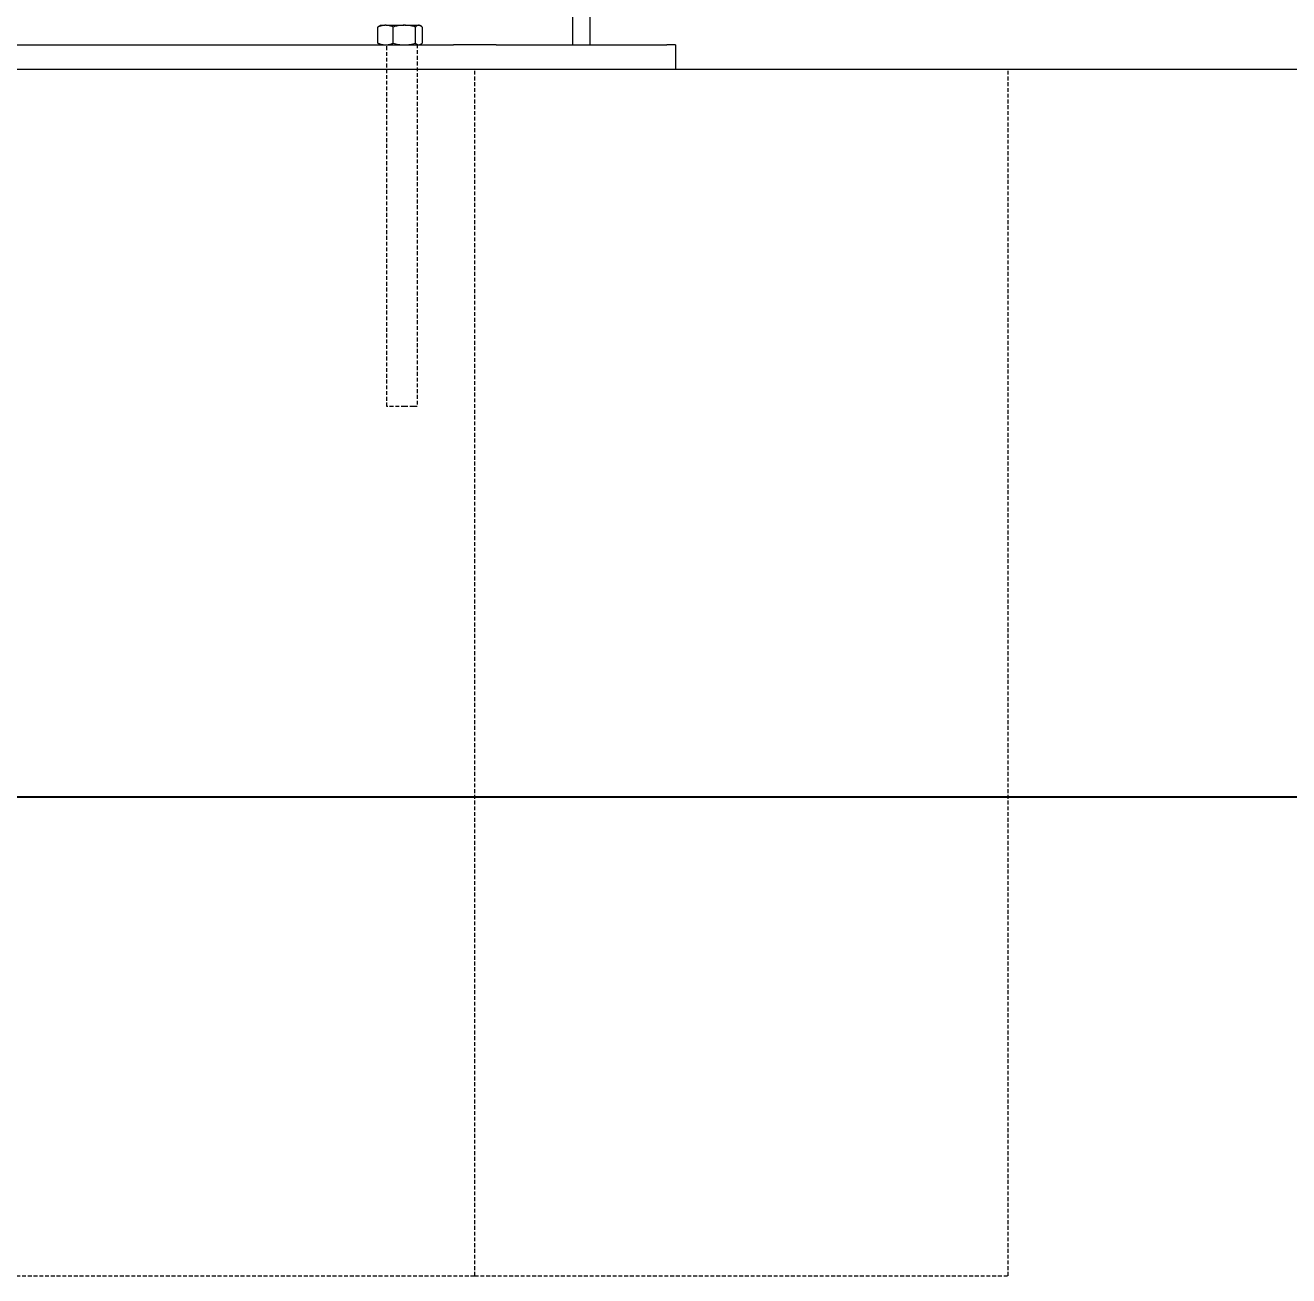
# Model space of a CAD drawing. Header units: millimetres. Extents: x -507 to 4570, y -12 to 3479.
# Drawn here: x -37.9 to 380.7, y 2169.8 to 2584.3 of the extents above; entities that cross this region are included whole.
import ezdxf

# ---------------------------------------------------------------- set-up
doc = ezdxf.new("R2010")
doc.units = ezdxf.units.MM
doc.linetypes.add('HIDDEN', pattern=[1.905, 1.27, -0.635])
for name, color, linetype, lineweight in [('ZANO_R', 7, 'Continuous', 0), ('ZANO_R_przerywana', 7, 'HIDDEN', 0), ('ZANO_W', 1, 'Continuous', 0)]:
    doc.layers.add(name, color=color, linetype=linetype, lineweight=lineweight)
doc.styles.add('Arial', font='arial.ttf')
doc.styles.get("Standard").update_dxf_attribs({"font": 'ARIALUNI.TTF'})
doc.dimstyles.new('pl i ang', dxfattribs={"dimtxt": 50, "dimasz": 50, "dimexe": 1.25, "dimexo": 0.625, "dimgap": 10, "dimtad": 1, "dimtoh": 1, "dimtxsty": 'Standard', "dimcen": 2.5, "dimclrd": 1, "dimclre": 1, "dimclrt": 1, "dimadec": 0, "dimazin": 0, "dimtfac": 1, "dimtmove": 0, "dimatfit": 3, "dimfxl": 1, "dimarcsym": 1})

# ---------------------------------------------------------------- blocks, each defined once
blk = doc.blocks.new('*D459')
at = {"layer": 'ZANO_W', "color": 1, "lineweight": -2}
for p, q in [((-203.01, 2559.82), (-203.01, 2318.52)), ((1802.55, 2559.82), (1802.55, 2318.52)), ((-163.01, 2328.52), (1762.55, 2328.52))]:
    blk.add_line(p, q, dxfattribs=at)
at = {"layer": 'ZANO_W', "color": 1}
for points in [[(-163.01, 2335.19), (-163.01, 2321.85), (-203.01, 2328.52)], [(1762.55, 2321.85), (1762.55, 2335.19), (1802.55, 2328.52)]]:
    blk.add_solid(points, dxfattribs=at)
at = {"layer": 'ZANO_W', "color": 1, "insert": (799.77, 2358.94), "char_height": 40, "attachment_point": 5, "style": 'Arial'}
blk.add_mtext('2006', dxfattribs=at)

msp = doc.modelspace()

# ---------------------------------------------------------------- linework, layer by layer
at = {"layer": 'ZANO_R'}
for p, q in [((143.57, 2577.82), (143.57, 2971.82)), ((149.23, 2941.82), (149.23, 2577.82)), ((79.18, 2583.83), (78.98, 2583.74)), ((78.98, 2583.74), (79.04, 2583.8)), ((78.98, 2578.41), (78.98, 2583.74)), ((79.04, 2583.8), (79.1, 2583.86)), ((79.1, 2583.86), (79.16, 2583.91)), ((79.16, 2583.91), (79.22, 2583.96)), ((79.38, 2583.91), (79.18, 2583.83)), ((79.22, 2583.96), (79.29, 2584.01)), ((79.29, 2584.01), (79.35, 2584.06)), ((79.35, 2584.06), (79.42, 2584.1)), ((79.59, 2583.99), (79.38, 2583.91)), ((79.42, 2584.1), (79.49, 2584.15)), ((79.49, 2584.15), (79.8, 2584.32)), ((79.8, 2584.05), (79.59, 2583.99)), ((79.8, 2584.32), (79.8, 2584.32)), ((79.8, 2584.32), (79.8, 2584.32)), ((79.8, 2584.32), (79.8, 2584.32)), ((79.8, 2584.32), (79.8, 2584.32)), ((79.8, 2584.32), (79.8, 2584.32)), ((79.8, 2584.32), (79.82, 2584.32)), ((80.01, 2584.11), (79.8, 2584.05)), ((79.82, 2584.32), (79.89, 2584.32)), ((79.89, 2584.32), (80.2, 2584.32)), ((80.22, 2584.16), (80.01, 2584.11)), ((80.2, 2584.32), (81.39, 2584.32)), ((80.43, 2584.21), (80.22, 2584.16)), ((80.65, 2584.25), (80.43, 2584.21)), ((80.87, 2584.28), (80.65, 2584.25)), ((81.08, 2584.3), (80.87, 2584.28)), ((81.3, 2584.32), (81.08, 2584.3)), ((81.52, 2584.32), (81.3, 2584.32)), ((81.74, 2584.32), (81.52, 2584.32)), ((81.66, 2584.32), (87.53, 2584.32)), ((81.96, 2584.3), (81.74, 2584.32)), ((82.18, 2584.28), (81.96, 2584.3)), ((82.39, 2584.25), (82.18, 2584.28)), ((82.61, 2584.21), (82.39, 2584.25)), ((82.82, 2584.16), (82.61, 2584.21)), ((83.04, 2584.11), (82.82, 2584.16)), ((83.25, 2584.05), (83.04, 2584.11)), ((83.46, 2583.99), (83.25, 2584.05)), ((83.66, 2583.91), (83.46, 2583.99)), ((83.87, 2583.83), (83.66, 2583.91)), ((84.07, 2583.74), (83.87, 2583.83)), ((84.46, 2583.86), (84.07, 2583.74)), ((84.07, 2578.41), (84.07, 2583.74)), ((84.86, 2583.97), (84.46, 2583.86)), ((85.27, 2584.06), (84.86, 2583.97)), ((85.67, 2584.13), (85.27, 2584.06)), ((86.08, 2584.2), (85.67, 2584.13)), ((86.49, 2584.25), (86.08, 2584.2)), ((86.9, 2584.29), (86.49, 2584.25)), ((87.32, 2584.31), (86.9, 2584.29)), ((87.73, 2584.32), (87.32, 2584.31)), ((88.14, 2584.31), (87.73, 2584.32)), ((87.93, 2584.32), (92.44, 2584.32)), ((88.55, 2584.29), (88.14, 2584.31)), ((88.97, 2584.25), (88.55, 2584.29)), ((89.38, 2584.2), (88.97, 2584.25)), ((89.78, 2584.13), (89.38, 2584.2)), ((90.19, 2584.06), (89.78, 2584.13)), ((90.59, 2583.97), (90.19, 2584.06)), ((90.99, 2583.86), (90.59, 2583.97)), ((91.39, 2583.74), (90.99, 2583.86)), ((91.43, 2583.79), (91.39, 2583.74)), ((91.39, 2578.41), (91.39, 2583.74)), ((91.46, 2583.83), (91.43, 2583.79)), ((91.5, 2583.87), (91.46, 2583.83)), ((91.55, 2583.9), (91.5, 2583.87)), ((91.59, 2583.94), (91.55, 2583.9)), ((91.63, 2583.98), (91.59, 2583.94)), ((91.68, 2584.01), (91.63, 2583.98)), ((91.72, 2584.04), (91.68, 2584.01)), ((91.77, 2584.07), (91.72, 2584.04)), ((91.82, 2584.1), (91.77, 2584.07)), ((91.87, 2584.13), (91.82, 2584.1)), ((91.92, 2584.16), (91.87, 2584.13)), ((91.97, 2584.18), (91.92, 2584.16)), ((92.02, 2584.2), (91.97, 2584.18)), ((92.07, 2584.22), (92.02, 2584.2)), ((92.12, 2584.24), (92.07, 2584.22)), ((92.18, 2584.26), (92.12, 2584.24)), ((92.23, 2584.28), (92.18, 2584.26)), ((92.28, 2584.29), (92.23, 2584.28)), ((92.34, 2584.3), (92.28, 2584.29)), ((92.39, 2584.31), (92.34, 2584.3)), ((92.45, 2584.32), (92.39, 2584.31)), ((92.5, 2584.32), (92.45, 2584.32)), ((92.56, 2584.32), (92.5, 2584.32)), ((92.58, 2584.32), (92.56, 2584.32)), ((92.62, 2584.31), (92.56, 2584.32)), ((92.57, 2584.32), (92.8, 2584.32)), ((92.67, 2584.3), (92.62, 2584.31)), ((92.73, 2584.29), (92.67, 2584.3)), ((92.78, 2584.28), (92.73, 2584.29)), ((92.83, 2584.26), (92.78, 2584.28)), ((92.8, 2584.32), (93.07, 2584.17)), ((92.89, 2584.24), (92.83, 2584.26)), ((92.94, 2584.22), (92.89, 2584.24)), ((92.99, 2584.2), (92.94, 2584.22)), ((93.04, 2584.18), (92.99, 2584.2)), ((93.09, 2584.16), (93.04, 2584.18)), ((93.14, 2584.13), (93.09, 2584.16)), ((93.19, 2584.1), (93.14, 2584.13)), ((93.24, 2584.07), (93.19, 2584.1)), ((93.29, 2584.04), (93.24, 2584.07)), ((93.33, 2584.01), (93.29, 2584.04)), ((93.38, 2583.98), (93.33, 2584.01)), ((93.42, 2583.94), (93.38, 2583.98)), ((93.46, 2583.9), (93.42, 2583.94)), ((93.5, 2583.87), (93.46, 2583.9)), ((93.54, 2583.83), (93.5, 2583.87)), ((93.58, 2583.79), (93.54, 2583.83)), ((93.62, 2583.74), (93.58, 2583.79)), ((93.62, 2583.74), (93.62, 2578.41)), ((-200.08, 2577.82), (103.98, 2577.82)), ((78.98, 2578.41), (79.17, 2578.32)), ((79.04, 2578.35), (78.98, 2578.41)), ((79.1, 2578.29), (79.04, 2578.35)), ((79.16, 2578.24), (79.1, 2578.29)), ((79.22, 2578.19), (79.16, 2578.24)), ((79.17, 2578.32), (79.37, 2578.24)), ((79.29, 2578.14), (79.22, 2578.19)), ((79.35, 2578.09), (79.29, 2578.14)), ((79.42, 2578.05), (79.35, 2578.09)), ((79.37, 2578.24), (79.57, 2578.17)), ((79.49, 2578), (79.42, 2578.05)), ((79.8, 2577.82), (79.49, 2578)), ((79.57, 2578.17), (79.78, 2578.1)), ((79.78, 2578.1), (79.98, 2578.04)), ((79.98, 2578.04), (80.19, 2577.99)), ((80.19, 2577.99), (80.4, 2577.95)), ((80.4, 2577.95), (80.61, 2577.91)), ((80.61, 2577.91), (80.82, 2577.88)), ((80.82, 2577.88), (81.03, 2577.85)), ((81.03, 2577.85), (81.25, 2577.84)), ((81.25, 2577.84), (81.46, 2577.83)), ((81.36, 2577.83), (81.39, 2577.83)), ((81.57, 2577.83), (81.79, 2577.84)), ((81.66, 2577.83), (81.68, 2577.83)), ((81.79, 2577.84), (82, 2577.85)), ((82, 2577.85), (82.22, 2577.88)), ((82.22, 2577.88), (82.43, 2577.91)), ((82.43, 2577.91), (82.64, 2577.95)), ((82.64, 2577.95), (82.85, 2577.99)), ((82.85, 2577.99), (83.06, 2578.04)), ((83.06, 2578.04), (83.26, 2578.1)), ((83.26, 2578.1), (83.47, 2578.17)), ((83.47, 2578.17), (83.67, 2578.24)), ((83.67, 2578.24), (83.87, 2578.32)), ((83.87, 2578.32), (84.07, 2578.41)), ((84.07, 2578.41), (84.49, 2578.28)), ((84.49, 2578.28), (84.92, 2578.17)), ((84.92, 2578.17), (85.36, 2578.08)), ((85.36, 2578.08), (85.79, 2578)), ((85.79, 2578), (86.23, 2577.93)), ((86.23, 2577.93), (86.67, 2577.88)), ((86.67, 2577.88), (87.11, 2577.85)), ((87.11, 2577.85), (87.56, 2577.83)), ((87.5, 2577.83), (87.5, 2577.83)), ((87.91, 2577.83), (88.35, 2577.85)), ((87.93, 2577.83), (87.96, 2577.83)), ((88.35, 2577.85), (88.79, 2577.88)), ((88.79, 2577.88), (89.23, 2577.93)), ((89.23, 2577.93), (89.67, 2578)), ((89.67, 2578), (90.1, 2578.08)), ((90.1, 2578.08), (90.54, 2578.17)), ((90.54, 2578.17), (90.96, 2578.28)), ((90.96, 2578.28), (91.39, 2578.41)), ((91.39, 2578.41), (91.43, 2578.36)), ((91.43, 2578.36), (91.47, 2578.32)), ((91.47, 2578.32), (91.51, 2578.28)), ((91.51, 2578.28), (91.55, 2578.24)), ((91.55, 2578.24), (91.6, 2578.2)), ((91.6, 2578.2), (91.64, 2578.16)), ((91.64, 2578.16), (91.69, 2578.13)), ((91.69, 2578.13), (91.74, 2578.1)), ((91.74, 2578.1), (91.79, 2578.07)), ((91.79, 2578.07), (91.84, 2578.04)), ((91.84, 2578.04), (91.89, 2578.01)), ((91.89, 2578.01), (91.94, 2577.98)), ((91.94, 2577.98), (91.99, 2577.96)), ((91.99, 2577.96), (92.05, 2577.93)), ((92.05, 2577.93), (92.1, 2577.91)), ((92.1, 2577.91), (92.16, 2577.9)), ((92.16, 2577.9), (92.21, 2577.88)), ((92.21, 2577.88), (92.27, 2577.86)), ((92.27, 2577.86), (92.33, 2577.85)), ((92.33, 2577.85), (92.38, 2577.84)), ((92.38, 2577.84), (92.44, 2577.83)), ((92.43, 2577.83), (92.44, 2577.83)), ((92.44, 2577.83), (92.5, 2577.82)), ((92.5, 2577.82), (92.56, 2577.83)), ((92.56, 2577.83), (92.62, 2577.84)), ((92.56, 2577.83), (92.58, 2577.83)), ((92.62, 2577.84), (92.67, 2577.85)), ((92.67, 2577.85), (92.73, 2577.86)), ((92.73, 2577.86), (92.78, 2577.87)), ((92.78, 2577.87), (92.83, 2577.89)), ((93.07, 2577.98), (92.8, 2577.82)), ((92.83, 2577.89), (92.89, 2577.91)), ((92.89, 2577.91), (92.94, 2577.93)), ((92.94, 2577.93), (92.99, 2577.95)), ((92.99, 2577.95), (93.04, 2577.97)), ((93.04, 2577.97), (93.09, 2577.99)), ((93.09, 2577.99), (93.14, 2578.02)), ((93.14, 2578.02), (93.19, 2578.05)), ((93.19, 2578.05), (93.24, 2578.08)), ((93.24, 2578.08), (93.29, 2578.11)), ((93.29, 2578.11), (93.33, 2578.14)), ((93.33, 2578.14), (93.38, 2578.17)), ((93.38, 2578.17), (93.42, 2578.21)), ((93.42, 2578.21), (93.46, 2578.25)), ((93.46, 2578.25), (93.5, 2578.28)), ((93.5, 2578.28), (93.54, 2578.32)), ((93.54, 2578.32), (93.58, 2578.36)), ((93.58, 2578.36), (93.62, 2578.41)), ((118.12, 2577.82), (103.98, 2577.82)), ((118.12, 2577.82), (174.69, 2577.82)), ((177.62, 2577.82), (174.69, 2577.82)), ((177.62, 2577.82), (177.62, 2569.82)), ((-313.22, 2569.82), (111.05, 2569.82)), ((111.05, 2569.82), (287.82, 2569.82))]:
    msp.add_line(p, q, dxfattribs=at)
msp.add_lwpolyline([(-456.48, 2569.82), (4569.96, 2569.82)], dxfattribs=at)
at = {"layer": 'ZANO_R_przerywana'}
for p, q in [((81.94, 2457.98), (81.94, 2577.98)), ((91.94, 2577.98), (91.94, 2457.98)), ((111.05, 2169.82), (111.05, 2569.82)), ((287.82, 2169.82), (287.82, 2569.82)), ((87.94, 2457.98), (81.94, 2457.98)), ((90.81, 2457.98), (87.94, 2457.98)), ((91.68, 2457.98), (90.81, 2457.98)), ((91.88, 2457.98), (91.68, 2457.98)), ((91.93, 2457.98), (91.88, 2457.98)), ((91.94, 2457.98), (91.93, 2457.98)), ((91.94, 2457.98), (91.94, 2457.98)), ((91.94, 2457.98), (91.94, 2457.98)), ((91.94, 2457.98), (91.94, 2457.98)), ((91.94, 2457.98), (91.94, 2457.98)), ((-313.22, 2169.82), (111.05, 2169.82)), ((111.05, 2169.82), (287.82, 2169.82))]:
    msp.add_line(p, q, dxfattribs=at)

# ---------------------------------------------------------------- dimensions: what is measured, and where the dimension line sits
at = {"layer": 'ZANO_W'}
dim = msp.add_linear_dim(base=(1802.55, 2328.52), p1=(-203.01, 2569.82), p2=(1802.55, 2569.82), dimstyle='pl i ang', override={"dimtxt": 40, "dimasz": 40, "dimexe": 10, "dimexo": 10, "dimtoh": 0, "dimdec": 0, "dimtxsty": 'Arial', "dimtdec": 0, "dimtmove": 1}, dxfattribs=at)
dim.commit()
dim.dimension.update_dxf_attribs({"geometry": '*D459', "text_midpoint": (799.77, 2358.94)})

doc.saveas('drawing.dxf')
